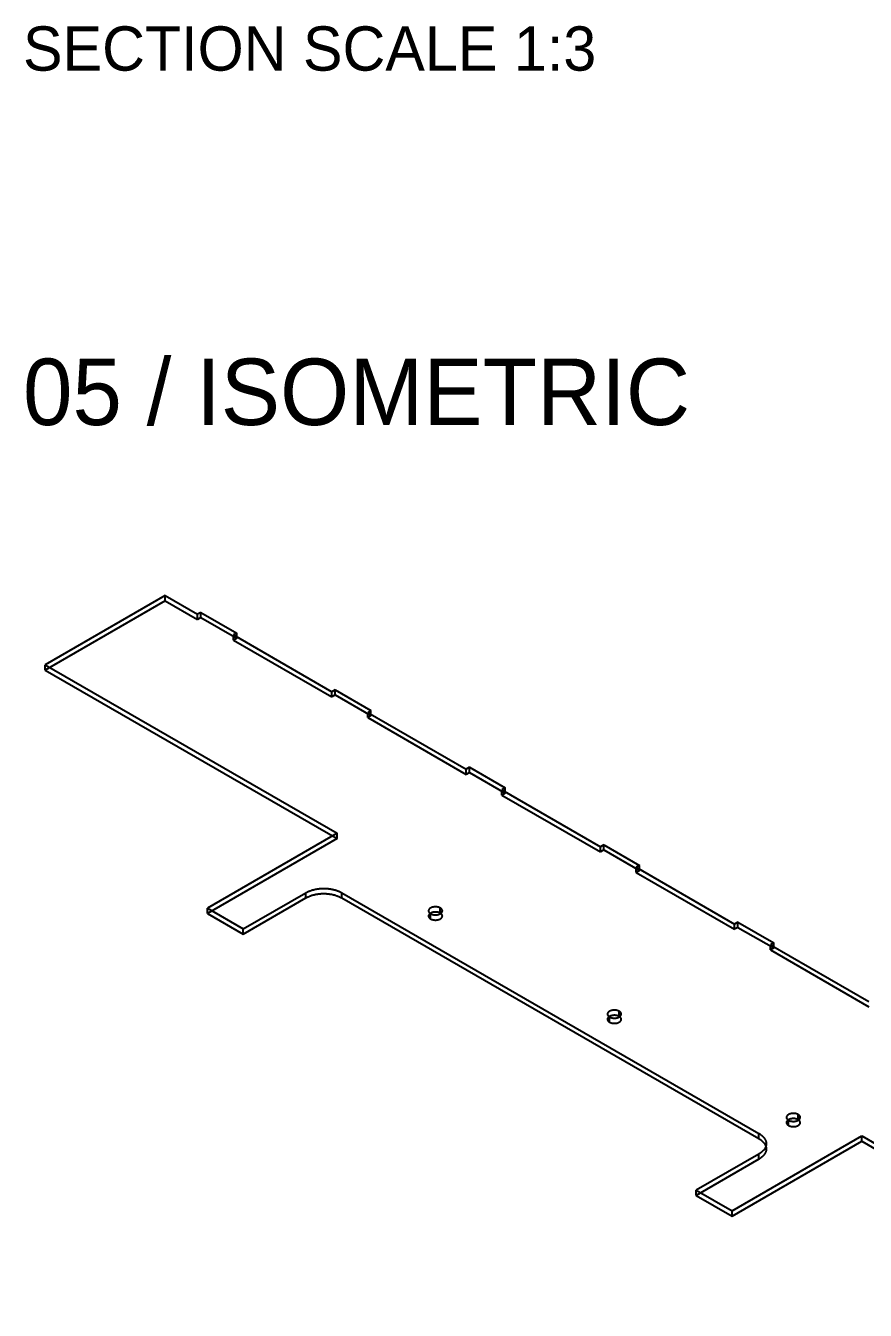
# Model space of a CAD drawing. Header units: inches. Extents: x 2 to 134, y 2 to 86.
# Drawn here: x 109.04 to 121.67, y 44.07 to 63.4 of the extents above; entities that cross this region are included whole.
import ezdxf

# ---------------------------------------------------------------- set-up
doc = ezdxf.new("R2010")
doc.units = ezdxf.units.IN
doc.header["$MEASUREMENT"] = 0

msp = doc.modelspace()

# ---------------------------------------------------------------- linework, layer by layer
at = {"layer": 'OUTLINE'}
for p, q in [((111.138, 54.823), (109.333, 53.781)), ((111.138, 54.745), (109.333, 53.703)), ((111.138, 54.745), (111.138, 54.823)), ((111.138, 54.823), (111.626, 54.541)), ((111.138, 54.745), (111.626, 54.463)), ((111.676, 54.57), (111.626, 54.541)), ((111.626, 54.463), (111.626, 54.541)), ((111.676, 54.57), (112.215, 54.259)), ((111.676, 54.492), (111.676, 54.57)), ((111.676, 54.492), (111.626, 54.463)), ((111.676, 54.492), (112.215, 54.182)), ((112.215, 54.259), (112.164, 54.23)), ((112.164, 54.153), (112.164, 54.23)), ((112.164, 54.23), (113.644, 53.376)), ((112.215, 54.182), (112.164, 54.153)), ((112.164, 54.153), (113.644, 53.298)), ((112.215, 54.182), (112.215, 54.259)), ((109.333, 53.781), (113.724, 51.246)), ((109.333, 53.703), (109.333, 53.781)), ((109.333, 53.703), (113.724, 51.168)), ((113.695, 53.405), (113.644, 53.376)), ((113.644, 53.298), (113.644, 53.376)), ((113.695, 53.327), (113.695, 53.405)), ((113.695, 53.405), (114.233, 53.094)), ((113.695, 53.327), (113.644, 53.298)), ((113.695, 53.327), (114.233, 53.016)), ((114.233, 53.094), (114.183, 53.065)), ((114.183, 53.065), (115.663, 52.21)), ((114.183, 52.987), (114.183, 53.065)), ((114.233, 53.016), (114.183, 52.987)), ((114.183, 52.987), (115.663, 52.132)), ((114.233, 53.016), (114.233, 53.094)), ((115.714, 52.239), (115.663, 52.21)), ((115.663, 52.132), (115.663, 52.21)), ((115.714, 52.239), (116.252, 51.928)), ((115.714, 52.161), (115.714, 52.239)), ((115.714, 52.161), (115.663, 52.132)), ((115.714, 52.161), (116.252, 51.851)), ((116.252, 51.928), (116.201, 51.899)), ((116.201, 51.821), (116.201, 51.899)), ((116.201, 51.899), (117.682, 51.044)), ((116.252, 51.851), (116.201, 51.821)), ((116.201, 51.821), (117.682, 50.967)), ((116.252, 51.851), (116.252, 51.928)), ((113.724, 51.246), (111.773, 50.119)), ((113.724, 51.168), (113.724, 51.246)), ((113.724, 51.168), (111.773, 50.041)), ((117.732, 51.074), (117.682, 51.044)), ((117.682, 50.967), (117.682, 51.044)), ((117.732, 50.996), (117.732, 51.074)), ((117.732, 51.074), (118.271, 50.763)), ((117.732, 50.996), (117.682, 50.967)), ((117.732, 50.996), (118.271, 50.685)), ((118.271, 50.763), (118.22, 50.734)), ((118.22, 50.656), (118.22, 50.734)), ((118.22, 50.734), (119.701, 49.879)), ((118.271, 50.685), (118.22, 50.656)), ((118.22, 50.656), (119.701, 49.801)), ((118.271, 50.685), (118.271, 50.763)), ((112.311, 49.808), (113.253, 50.352)), ((112.311, 49.73), (113.253, 50.274)), ((113.253, 50.352), (113.26, 50.356)), ((113.253, 50.274), (113.253, 50.352)), ((113.253, 50.274), (113.26, 50.278)), ((113.26, 50.356), (113.267, 50.359)), ((113.26, 50.278), (113.267, 50.282)), ((113.267, 50.359), (113.274, 50.363)), ((113.267, 50.282), (113.274, 50.285)), ((113.274, 50.363), (113.281, 50.366)), ((113.274, 50.285), (113.281, 50.289)), ((113.281, 50.366), (113.288, 50.37)), ((113.281, 50.289), (113.288, 50.292)), ((113.288, 50.37), (113.296, 50.373)), ((113.288, 50.292), (113.296, 50.295)), ((113.296, 50.373), (113.303, 50.376)), ((113.296, 50.295), (113.303, 50.299)), ((113.303, 50.376), (113.311, 50.379)), ((113.303, 50.299), (113.311, 50.302)), ((113.311, 50.379), (113.319, 50.382)), ((113.311, 50.302), (113.319, 50.305)), ((113.319, 50.382), (113.327, 50.385)), ((113.319, 50.305), (113.327, 50.307)), ((113.327, 50.385), (113.335, 50.388)), ((113.327, 50.307), (113.335, 50.31)), ((113.335, 50.388), (113.343, 50.39)), ((113.335, 50.31), (113.343, 50.313)), ((113.343, 50.39), (113.351, 50.393)), ((113.343, 50.313), (113.351, 50.315)), ((113.351, 50.393), (113.36, 50.395)), ((113.351, 50.315), (113.36, 50.318)), ((113.36, 50.395), (113.368, 50.397)), ((113.36, 50.318), (113.368, 50.32)), ((113.368, 50.397), (113.377, 50.4)), ((113.368, 50.32), (113.377, 50.322)), ((113.377, 50.4), (113.386, 50.402)), ((113.377, 50.322), (113.386, 50.324)), ((113.386, 50.402), (113.394, 50.403)), ((113.386, 50.324), (113.394, 50.326)), ((113.394, 50.403), (113.403, 50.405)), ((113.394, 50.326), (113.403, 50.328)), ((113.403, 50.405), (113.412, 50.407)), ((113.403, 50.328), (113.412, 50.329)), ((113.412, 50.407), (113.421, 50.408)), ((113.412, 50.329), (113.421, 50.331)), ((113.421, 50.408), (113.43, 50.41)), ((113.421, 50.331), (113.43, 50.332)), ((113.43, 50.41), (113.439, 50.411)), ((113.43, 50.332), (113.439, 50.333)), ((113.439, 50.411), (113.448, 50.412)), ((113.439, 50.333), (113.448, 50.334)), ((113.448, 50.412), (113.457, 50.413)), ((113.448, 50.334), (113.457, 50.335)), ((113.457, 50.413), (113.467, 50.414)), ((113.457, 50.335), (113.467, 50.336)), ((113.467, 50.414), (113.476, 50.415)), ((113.467, 50.336), (113.476, 50.337)), ((113.476, 50.415), (113.485, 50.415)), ((113.476, 50.337), (113.485, 50.338)), ((113.485, 50.415), (113.495, 50.416)), ((113.485, 50.338), (113.495, 50.338)), ((113.495, 50.416), (113.504, 50.416)), ((113.495, 50.338), (113.504, 50.338)), ((113.504, 50.416), (113.513, 50.416)), ((113.504, 50.338), (113.513, 50.339)), ((113.513, 50.416), (113.523, 50.416)), ((113.513, 50.339), (113.523, 50.339)), ((113.523, 50.416), (113.532, 50.416)), ((113.523, 50.339), (113.532, 50.339)), ((113.532, 50.416), (113.541, 50.416)), ((113.532, 50.339), (113.541, 50.338)), ((113.541, 50.416), (113.551, 50.416)), ((113.541, 50.338), (113.551, 50.338)), ((113.551, 50.416), (113.56, 50.415)), ((113.551, 50.338), (113.56, 50.338)), ((113.56, 50.415), (113.569, 50.415)), ((113.56, 50.338), (113.569, 50.337)), ((113.569, 50.415), (113.578, 50.414)), ((113.569, 50.337), (113.578, 50.336)), ((113.578, 50.414), (113.588, 50.413)), ((113.578, 50.336), (113.588, 50.335)), ((113.588, 50.413), (113.597, 50.412)), ((113.588, 50.335), (113.597, 50.334)), ((113.597, 50.412), (113.606, 50.411)), ((113.597, 50.334), (113.606, 50.333)), ((113.606, 50.411), (113.615, 50.41)), ((113.606, 50.333), (113.615, 50.332)), ((113.615, 50.41), (113.624, 50.408)), ((113.615, 50.332), (113.624, 50.331)), ((113.624, 50.408), (113.633, 50.407)), ((113.624, 50.331), (113.633, 50.329)), ((113.633, 50.407), (113.642, 50.405)), ((113.633, 50.329), (113.642, 50.328)), ((113.642, 50.405), (113.651, 50.403)), ((113.642, 50.328), (113.651, 50.326)), ((113.651, 50.403), (113.66, 50.402)), ((113.651, 50.326), (113.66, 50.324)), ((113.66, 50.402), (113.668, 50.4)), ((113.66, 50.324), (113.668, 50.322)), ((113.668, 50.4), (113.677, 50.397)), ((113.668, 50.322), (113.677, 50.32)), ((113.677, 50.397), (113.685, 50.395)), ((113.677, 50.32), (113.685, 50.318)), ((113.685, 50.395), (113.694, 50.393)), ((113.685, 50.318), (113.694, 50.315)), ((113.694, 50.393), (113.702, 50.39)), ((113.694, 50.315), (113.702, 50.313)), ((113.702, 50.39), (113.71, 50.388)), ((113.702, 50.313), (113.71, 50.31)), ((113.71, 50.388), (113.718, 50.385)), ((113.71, 50.31), (113.718, 50.307)), ((113.718, 50.385), (113.726, 50.382)), ((113.718, 50.307), (113.726, 50.305)), ((113.726, 50.382), (113.734, 50.379)), ((113.726, 50.305), (113.734, 50.302)), ((113.734, 50.379), (113.742, 50.376)), ((113.734, 50.302), (113.742, 50.299)), ((113.742, 50.376), (113.749, 50.373)), ((113.742, 50.299), (113.749, 50.295)), ((113.749, 50.373), (113.757, 50.37)), ((113.749, 50.295), (113.757, 50.292)), ((113.757, 50.37), (113.764, 50.366)), ((113.757, 50.292), (113.764, 50.289)), ((113.764, 50.366), (113.771, 50.363)), ((113.764, 50.289), (113.771, 50.285)), ((113.771, 50.363), (113.778, 50.359)), ((113.771, 50.285), (113.778, 50.282)), ((113.778, 50.359), (113.785, 50.356)), ((113.778, 50.282), (113.785, 50.278)), ((113.785, 50.356), (113.792, 50.352)), ((113.785, 50.278), (113.792, 50.274)), ((113.792, 50.352), (120.066, 46.73)), ((113.792, 50.274), (113.792, 50.352)), ((113.792, 50.274), (120.066, 46.652)), ((111.773, 50.119), (112.311, 49.808)), ((111.773, 50.041), (111.773, 50.119)), ((115.099, 50.088), (115.098, 50.085)), ((115.098, 50.085), (115.098, 50.082)), ((115.098, 50.082), (115.098, 50.079)), ((115.098, 50.079), (115.098, 50.076)), ((115.098, 50.076), (115.098, 50.073)), ((115.098, 50.073), (115.099, 50.07)), ((115.1, 50.09), (115.099, 50.088)), ((115.099, 50.07), (115.1, 50.067)), ((115.101, 50.093), (115.1, 50.09)), ((115.102, 50.096), (115.101, 50.093)), ((115.104, 50.099), (115.102, 50.096)), ((115.106, 50.102), (115.104, 50.099)), ((115.108, 50.104), (115.106, 50.102)), ((115.11, 50.107), (115.108, 50.104)), ((115.112, 50.11), (115.11, 50.107)), ((115.115, 50.112), (115.112, 50.11)), ((115.118, 50.114), (115.115, 50.112)), ((115.121, 50.117), (115.118, 50.114)), ((115.125, 50.119), (115.121, 50.117)), ((115.128, 50.121), (115.125, 50.119)), ((115.132, 50.123), (115.128, 50.121)), ((115.136, 50.125), (115.132, 50.123)), ((115.14, 50.127), (115.136, 50.125)), ((115.144, 50.129), (115.14, 50.127)), ((115.148, 50.13), (115.144, 50.129)), ((115.153, 50.132), (115.148, 50.13)), ((115.157, 50.133), (115.153, 50.132)), ((115.162, 50.134), (115.157, 50.133)), ((115.167, 50.135), (115.162, 50.134)), ((115.172, 50.136), (115.167, 50.135)), ((115.176, 50.137), (115.172, 50.136)), ((115.181, 50.138), (115.176, 50.137)), ((115.186, 50.138), (115.181, 50.138)), ((115.192, 50.138), (115.186, 50.138)), ((115.197, 50.139), (115.192, 50.138)), ((115.202, 50.139), (115.197, 50.139)), ((115.207, 50.139), (115.202, 50.139)), ((115.212, 50.138), (115.207, 50.139)), ((115.217, 50.138), (115.212, 50.138)), ((115.222, 50.138), (115.217, 50.138)), ((115.227, 50.137), (115.222, 50.138)), ((115.232, 50.136), (115.227, 50.137)), ((115.237, 50.135), (115.232, 50.136)), ((115.242, 50.134), (115.237, 50.135)), ((115.246, 50.133), (115.242, 50.134)), ((115.251, 50.132), (115.246, 50.133)), ((115.255, 50.13), (115.251, 50.132)), ((115.26, 50.129), (115.255, 50.13)), ((115.264, 50.127), (115.26, 50.129)), ((115.268, 50.125), (115.264, 50.127)), ((115.272, 50.123), (115.268, 50.125)), ((115.275, 50.121), (115.272, 50.123)), ((115.279, 50.119), (115.275, 50.121)), ((115.275, 50.043), (115.275, 50.121)), ((115.282, 50.117), (115.279, 50.119)), ((115.285, 50.114), (115.282, 50.117)), ((115.288, 50.112), (115.285, 50.114)), ((115.291, 50.11), (115.288, 50.112)), ((115.294, 50.107), (115.291, 50.11)), ((115.296, 50.104), (115.294, 50.107)), ((115.298, 50.102), (115.296, 50.104)), ((115.3, 50.099), (115.298, 50.102)), ((115.301, 50.096), (115.3, 50.099)), ((115.303, 50.093), (115.301, 50.096)), ((115.304, 50.09), (115.303, 50.093)), ((115.305, 50.088), (115.304, 50.09)), ((115.304, 50.067), (115.305, 50.07)), ((115.305, 50.085), (115.305, 50.088)), ((115.306, 50.082), (115.305, 50.085)), ((115.305, 50.073), (115.306, 50.076)), ((115.305, 50.07), (115.305, 50.073)), ((115.306, 50.079), (115.306, 50.082)), ((115.306, 50.076), (115.306, 50.079)), ((111.773, 50.041), (112.311, 49.73)), ((115.099, 50.01), (115.098, 50.007)), ((115.098, 50.007), (115.098, 50.004)), ((115.098, 50.004), (115.098, 50.001)), ((115.098, 50.001), (115.098, 49.998)), ((115.098, 49.998), (115.098, 49.995)), ((115.098, 49.995), (115.099, 49.992)), ((115.1, 50.013), (115.099, 50.01)), ((115.099, 49.992), (115.1, 49.989)), ((115.1, 50.067), (115.101, 50.064)), ((115.101, 50.016), (115.1, 50.013)), ((115.1, 49.989), (115.101, 49.986)), ((115.101, 50.064), (115.102, 50.061)), ((115.102, 50.018), (115.101, 50.016)), ((115.101, 49.986), (115.102, 49.984)), ((115.102, 50.061), (115.104, 50.058)), ((115.104, 50.021), (115.102, 50.018)), ((115.102, 49.984), (115.104, 49.981)), ((115.104, 50.058), (115.106, 50.056)), ((115.106, 50.024), (115.104, 50.021)), ((115.104, 49.981), (115.106, 49.978)), ((115.106, 50.056), (115.108, 50.053)), ((115.108, 50.027), (115.106, 50.024)), ((115.106, 49.978), (115.108, 49.975)), ((115.108, 50.053), (115.11, 50.05)), ((115.11, 50.029), (115.108, 50.027)), ((115.108, 49.975), (115.11, 49.973)), ((115.11, 50.05), (115.112, 50.048)), ((115.112, 50.032), (115.11, 50.029)), ((115.11, 49.973), (115.112, 49.97)), ((115.112, 50.048), (115.115, 50.045)), ((115.115, 50.034), (115.112, 50.032)), ((115.112, 49.97), (115.115, 49.968)), ((115.115, 50.045), (115.118, 50.043)), ((115.118, 50.037), (115.115, 50.034)), ((115.115, 49.968), (115.118, 49.965)), ((115.118, 50.043), (115.121, 50.041)), ((115.121, 50.039), (115.118, 50.037)), ((115.118, 49.965), (115.121, 49.963)), ((115.121, 50.041), (115.125, 50.038)), ((115.125, 50.041), (115.121, 50.039)), ((115.121, 49.963), (115.125, 49.961)), ((115.128, 50.043), (115.125, 50.041)), ((115.125, 50.038), (115.128, 50.036)), ((115.125, 49.961), (115.128, 49.958)), ((115.132, 50.046), (115.128, 50.043)), ((115.128, 50.036), (115.132, 50.034)), ((115.128, 49.958), (115.128, 50.036)), ((115.128, 49.958), (115.132, 49.956)), ((115.136, 50.047), (115.132, 50.046)), ((115.132, 50.034), (115.136, 50.032)), ((115.132, 49.956), (115.136, 49.955)), ((115.14, 50.049), (115.136, 50.047)), ((115.136, 50.032), (115.14, 50.03)), ((115.136, 49.955), (115.14, 49.953)), ((115.144, 50.051), (115.14, 50.049)), ((115.14, 50.03), (115.144, 50.029)), ((115.14, 49.953), (115.144, 49.951)), ((115.148, 50.053), (115.144, 50.051)), ((115.144, 50.029), (115.148, 50.027)), ((115.144, 49.951), (115.148, 49.949)), ((115.153, 50.054), (115.148, 50.053)), ((115.148, 50.027), (115.153, 50.026)), ((115.148, 49.949), (115.153, 49.948)), ((115.157, 50.055), (115.153, 50.054)), ((115.153, 50.026), (115.157, 50.024)), ((115.153, 49.948), (115.157, 49.947)), ((115.162, 50.057), (115.157, 50.055)), ((115.157, 50.024), (115.162, 50.023)), ((115.157, 49.947), (115.162, 49.945)), ((115.167, 50.058), (115.162, 50.057)), ((115.162, 50.023), (115.167, 50.022)), ((115.162, 49.945), (115.167, 49.944)), ((115.172, 50.058), (115.167, 50.058)), ((115.167, 50.022), (115.172, 50.021)), ((115.167, 49.944), (115.172, 49.943)), ((115.176, 50.059), (115.172, 50.058)), ((115.172, 50.021), (115.176, 50.02)), ((115.172, 49.943), (115.176, 49.943)), ((115.181, 50.06), (115.176, 50.059)), ((115.176, 50.02), (115.181, 50.02)), ((115.176, 49.943), (115.181, 49.942)), ((115.186, 50.06), (115.181, 50.06)), ((115.181, 50.02), (115.186, 50.019)), ((115.181, 49.942), (115.186, 49.942)), ((115.192, 50.061), (115.186, 50.06)), ((115.186, 50.019), (115.192, 50.019)), ((115.186, 49.942), (115.192, 49.941)), ((115.197, 50.061), (115.192, 50.061)), ((115.192, 50.019), (115.197, 50.019)), ((115.192, 49.941), (115.197, 49.941)), ((115.202, 50.061), (115.197, 50.061)), ((115.197, 50.019), (115.202, 50.019)), ((115.197, 49.941), (115.202, 49.941)), ((115.207, 50.061), (115.202, 50.061)), ((115.202, 50.019), (115.207, 50.019)), ((115.202, 49.941), (115.207, 49.941)), ((115.212, 50.061), (115.207, 50.061)), ((115.207, 50.019), (115.212, 50.019)), ((115.207, 49.941), (115.212, 49.941)), ((115.217, 50.06), (115.212, 50.061)), ((115.212, 50.019), (115.217, 50.019)), ((115.212, 49.941), (115.217, 49.942)), ((115.222, 50.06), (115.217, 50.06)), ((115.217, 50.019), (115.222, 50.02)), ((115.217, 49.942), (115.222, 49.942)), ((115.227, 50.059), (115.222, 50.06)), ((115.222, 50.02), (115.227, 50.02)), ((115.222, 49.942), (115.227, 49.943)), ((115.232, 50.058), (115.227, 50.059)), ((115.227, 50.02), (115.232, 50.021)), ((115.227, 49.943), (115.232, 49.943)), ((115.237, 50.058), (115.232, 50.058)), ((115.232, 50.021), (115.237, 50.022)), ((115.232, 49.943), (115.237, 49.944)), ((115.242, 50.057), (115.237, 50.058)), ((115.237, 50.022), (115.242, 50.023)), ((115.237, 49.944), (115.242, 49.945)), ((115.246, 50.055), (115.242, 50.057)), ((115.242, 50.023), (115.246, 50.024)), ((115.242, 49.945), (115.246, 49.947)), ((115.251, 50.054), (115.246, 50.055)), ((115.246, 50.024), (115.251, 50.026)), ((115.246, 49.947), (115.251, 49.948)), ((115.255, 50.053), (115.251, 50.054)), ((115.251, 50.026), (115.255, 50.027)), ((115.251, 49.948), (115.255, 49.949)), ((115.26, 50.051), (115.255, 50.053)), ((115.255, 50.027), (115.26, 50.029)), ((115.255, 49.949), (115.26, 49.951)), ((115.264, 50.049), (115.26, 50.051)), ((115.26, 50.029), (115.264, 50.03)), ((115.26, 49.951), (115.264, 49.953)), ((115.268, 50.047), (115.264, 50.049)), ((115.264, 50.03), (115.268, 50.032)), ((115.264, 49.953), (115.268, 49.955)), ((115.272, 50.046), (115.268, 50.047)), ((115.268, 50.032), (115.272, 50.034)), ((115.268, 49.955), (115.272, 49.956)), ((115.275, 50.043), (115.272, 50.046)), ((115.272, 50.034), (115.275, 50.036)), ((115.272, 49.956), (115.275, 49.958)), ((115.279, 50.041), (115.275, 50.043)), ((115.275, 50.036), (115.279, 50.038)), ((115.275, 49.958), (115.279, 49.961)), ((115.279, 50.038), (115.282, 50.041)), ((115.282, 50.039), (115.279, 50.041)), ((115.279, 49.961), (115.282, 49.963)), ((115.282, 50.041), (115.285, 50.043)), ((115.285, 50.037), (115.282, 50.039)), ((115.282, 49.963), (115.285, 49.965)), ((115.285, 50.043), (115.288, 50.045)), ((115.288, 50.034), (115.285, 50.037)), ((115.285, 49.965), (115.288, 49.968)), ((115.288, 50.045), (115.291, 50.048)), ((115.291, 50.032), (115.288, 50.034)), ((115.288, 49.968), (115.291, 49.97)), ((115.291, 50.048), (115.294, 50.05)), ((115.294, 50.029), (115.291, 50.032)), ((115.291, 49.97), (115.294, 49.973)), ((115.294, 50.05), (115.296, 50.053)), ((115.296, 50.027), (115.294, 50.029)), ((115.294, 49.973), (115.296, 49.975)), ((115.296, 50.053), (115.298, 50.056)), ((115.298, 50.024), (115.296, 50.027)), ((115.296, 49.975), (115.298, 49.978)), ((115.298, 50.056), (115.3, 50.058)), ((115.3, 50.021), (115.298, 50.024)), ((115.298, 49.978), (115.3, 49.981)), ((115.3, 50.058), (115.301, 50.061)), ((115.301, 50.018), (115.3, 50.021)), ((115.3, 49.981), (115.301, 49.984)), ((115.301, 50.061), (115.303, 50.064)), ((115.303, 50.016), (115.301, 50.018)), ((115.301, 49.984), (115.303, 49.986)), ((115.303, 50.064), (115.304, 50.067)), ((115.304, 50.013), (115.303, 50.016)), ((115.303, 49.986), (115.304, 49.989)), ((115.305, 50.01), (115.304, 50.013)), ((115.304, 49.989), (115.305, 49.992)), ((115.305, 50.007), (115.305, 50.01)), ((115.306, 50.004), (115.305, 50.007)), ((115.305, 49.995), (115.306, 49.998)), ((115.305, 49.992), (115.305, 49.995)), ((115.306, 50.001), (115.306, 50.004)), ((115.306, 49.998), (115.306, 50.001)), ((119.751, 49.908), (119.701, 49.879)), ((119.701, 49.801), (119.701, 49.879)), ((119.751, 49.83), (119.751, 49.908)), ((119.751, 49.908), (120.289, 49.597)), ((112.311, 49.73), (112.311, 49.808)), ((119.751, 49.83), (119.701, 49.801)), ((119.751, 49.83), (120.289, 49.52)), ((120.289, 49.597), (120.239, 49.568)), ((120.239, 49.568), (121.719, 48.713)), ((120.239, 49.49), (120.239, 49.568)), ((120.289, 49.52), (120.239, 49.49)), ((120.239, 49.49), (121.719, 48.636)), ((120.289, 49.52), (120.289, 49.597)), ((117.79, 48.531), (117.789, 48.528)), ((117.789, 48.528), (117.789, 48.525)), ((117.789, 48.525), (117.789, 48.522)), ((117.789, 48.522), (117.79, 48.519)), ((117.791, 48.536), (117.79, 48.533)), ((117.79, 48.533), (117.79, 48.531)), ((117.792, 48.539), (117.791, 48.536)), ((117.794, 48.542), (117.792, 48.539)), ((117.795, 48.545), (117.794, 48.542)), ((117.797, 48.548), (117.795, 48.545)), ((117.799, 48.55), (117.797, 48.548)), ((117.802, 48.553), (117.799, 48.55)), ((117.804, 48.556), (117.802, 48.553)), ((117.807, 48.558), (117.804, 48.556)), ((117.81, 48.56), (117.807, 48.558)), ((117.813, 48.563), (117.81, 48.56)), ((117.816, 48.565), (117.813, 48.563)), ((117.82, 48.567), (117.816, 48.565)), ((117.823, 48.569), (117.82, 48.567)), ((117.827, 48.571), (117.823, 48.569)), ((117.831, 48.573), (117.827, 48.571)), ((117.836, 48.575), (117.831, 48.573)), ((117.84, 48.576), (117.836, 48.575)), ((117.844, 48.578), (117.84, 48.576)), ((117.849, 48.579), (117.844, 48.578)), ((117.854, 48.58), (117.849, 48.579)), ((117.858, 48.581), (117.854, 48.58)), ((117.863, 48.582), (117.858, 48.581)), ((117.868, 48.583), (117.863, 48.582)), ((117.873, 48.584), (117.868, 48.583)), ((117.878, 48.584), (117.873, 48.584)), ((117.883, 48.584), (117.878, 48.584)), ((117.888, 48.585), (117.883, 48.584)), ((117.893, 48.585), (117.888, 48.585)), ((117.898, 48.585), (117.893, 48.585)), ((117.904, 48.584), (117.898, 48.585)), ((117.909, 48.584), (117.904, 48.584)), ((117.914, 48.584), (117.909, 48.584)), ((117.919, 48.583), (117.914, 48.584)), ((117.924, 48.582), (117.919, 48.583)), ((117.928, 48.581), (117.924, 48.582)), ((117.933, 48.58), (117.928, 48.581)), ((117.938, 48.579), (117.933, 48.58)), ((117.942, 48.578), (117.938, 48.579)), ((117.947, 48.576), (117.942, 48.578)), ((117.951, 48.575), (117.947, 48.576)), ((117.955, 48.573), (117.951, 48.575)), ((117.959, 48.571), (117.955, 48.573)), ((117.963, 48.569), (117.959, 48.571)), ((117.967, 48.567), (117.963, 48.569)), ((117.97, 48.565), (117.967, 48.567)), ((117.967, 48.489), (117.967, 48.567)), ((117.974, 48.563), (117.97, 48.565)), ((117.977, 48.56), (117.974, 48.563)), ((117.98, 48.558), (117.977, 48.56)), ((117.983, 48.556), (117.98, 48.558)), ((117.985, 48.553), (117.983, 48.556)), ((117.987, 48.55), (117.985, 48.553)), ((117.99, 48.548), (117.987, 48.55)), ((117.991, 48.545), (117.99, 48.548)), ((117.993, 48.542), (117.991, 48.545)), ((117.994, 48.539), (117.993, 48.542)), ((117.995, 48.536), (117.994, 48.539)), ((117.996, 48.533), (117.995, 48.536)), ((117.997, 48.531), (117.996, 48.533)), ((117.997, 48.528), (117.997, 48.531)), ((117.997, 48.525), (117.997, 48.528)), ((117.997, 48.522), (117.997, 48.525)), ((117.997, 48.519), (117.997, 48.522)), ((117.79, 48.453), (117.789, 48.45)), ((117.789, 48.45), (117.789, 48.447)), ((117.789, 48.447), (117.789, 48.444)), ((117.789, 48.444), (117.79, 48.441)), ((117.79, 48.519), (117.79, 48.516)), ((117.79, 48.516), (117.791, 48.513)), ((117.791, 48.459), (117.79, 48.456)), ((117.79, 48.456), (117.79, 48.453)), ((117.79, 48.441), (117.79, 48.438)), ((117.79, 48.438), (117.791, 48.435)), ((117.791, 48.513), (117.792, 48.51)), ((117.792, 48.462), (117.791, 48.459)), ((117.791, 48.435), (117.792, 48.432)), ((117.792, 48.51), (117.794, 48.507)), ((117.794, 48.464), (117.792, 48.462)), ((117.792, 48.432), (117.794, 48.429)), ((117.794, 48.507), (117.795, 48.504)), ((117.795, 48.467), (117.794, 48.464)), ((117.794, 48.429), (117.795, 48.427)), ((117.795, 48.504), (117.797, 48.502)), ((117.797, 48.47), (117.795, 48.467)), ((117.795, 48.427), (117.797, 48.424)), ((117.797, 48.502), (117.799, 48.499)), ((117.799, 48.473), (117.797, 48.47)), ((117.797, 48.424), (117.799, 48.421)), ((117.799, 48.499), (117.802, 48.496)), ((117.802, 48.475), (117.799, 48.473)), ((117.799, 48.421), (117.802, 48.419)), ((117.802, 48.496), (117.804, 48.494)), ((117.804, 48.478), (117.802, 48.475)), ((117.802, 48.419), (117.804, 48.416)), ((117.804, 48.494), (117.807, 48.491)), ((117.807, 48.48), (117.804, 48.478)), ((117.804, 48.416), (117.807, 48.414)), ((117.807, 48.491), (117.81, 48.489)), ((117.81, 48.483), (117.807, 48.48)), ((117.807, 48.414), (117.81, 48.411)), ((117.81, 48.489), (117.813, 48.487)), ((117.813, 48.485), (117.81, 48.483)), ((117.81, 48.411), (117.813, 48.409)), ((117.813, 48.487), (117.816, 48.484)), ((117.816, 48.487), (117.813, 48.485)), ((117.813, 48.409), (117.816, 48.407)), ((117.82, 48.489), (117.816, 48.487)), ((117.816, 48.484), (117.82, 48.482)), ((117.816, 48.407), (117.82, 48.404)), ((117.823, 48.491), (117.82, 48.489)), ((117.82, 48.404), (117.82, 48.482)), ((117.82, 48.482), (117.823, 48.48)), ((117.82, 48.404), (117.823, 48.402)), ((117.827, 48.493), (117.823, 48.491)), ((117.823, 48.48), (117.827, 48.478)), ((117.823, 48.402), (117.827, 48.4)), ((117.831, 48.495), (117.827, 48.493)), ((117.827, 48.478), (117.831, 48.476)), ((117.827, 48.4), (117.831, 48.399)), ((117.836, 48.497), (117.831, 48.495)), ((117.831, 48.476), (117.836, 48.475)), ((117.831, 48.399), (117.836, 48.397)), ((117.84, 48.498), (117.836, 48.497)), ((117.836, 48.475), (117.84, 48.473)), ((117.836, 48.397), (117.84, 48.395)), ((117.844, 48.5), (117.84, 48.498)), ((117.84, 48.473), (117.844, 48.472)), ((117.84, 48.395), (117.844, 48.394)), ((117.849, 48.501), (117.844, 48.5)), ((117.844, 48.472), (117.849, 48.47)), ((117.844, 48.394), (117.849, 48.393)), ((117.854, 48.502), (117.849, 48.501)), ((117.849, 48.47), (117.854, 48.469)), ((117.849, 48.393), (117.854, 48.391)), ((117.858, 48.504), (117.854, 48.502)), ((117.854, 48.469), (117.858, 48.468)), ((117.854, 48.391), (117.858, 48.39)), ((117.863, 48.504), (117.858, 48.504)), ((117.858, 48.468), (117.863, 48.467)), ((117.858, 48.39), (117.863, 48.389)), ((117.868, 48.505), (117.863, 48.504)), ((117.863, 48.467), (117.868, 48.466)), ((117.863, 48.389), (117.868, 48.389)), ((117.873, 48.506), (117.868, 48.505)), ((117.868, 48.466), (117.873, 48.466)), ((117.868, 48.389), (117.873, 48.388)), ((117.878, 48.506), (117.873, 48.506)), ((117.873, 48.466), (117.878, 48.465)), ((117.873, 48.388), (117.878, 48.387)), ((117.883, 48.507), (117.878, 48.506)), ((117.878, 48.465), (117.883, 48.465)), ((117.878, 48.387), (117.883, 48.387)), ((117.888, 48.507), (117.883, 48.507)), ((117.883, 48.465), (117.888, 48.465)), ((117.883, 48.387), (117.888, 48.387)), ((117.893, 48.507), (117.888, 48.507)), ((117.888, 48.465), (117.893, 48.465)), ((117.888, 48.387), (117.893, 48.387)), ((117.898, 48.507), (117.893, 48.507)), ((117.893, 48.465), (117.898, 48.465)), ((117.893, 48.387), (117.898, 48.387)), ((117.904, 48.507), (117.898, 48.507)), ((117.898, 48.465), (117.904, 48.465)), ((117.898, 48.387), (117.904, 48.387)), ((117.909, 48.506), (117.904, 48.507)), ((117.904, 48.465), (117.909, 48.465)), ((117.904, 48.387), (117.909, 48.387)), ((117.914, 48.506), (117.909, 48.506)), ((117.909, 48.465), (117.914, 48.466)), ((117.909, 48.387), (117.914, 48.388)), ((117.919, 48.505), (117.914, 48.506)), ((117.914, 48.466), (117.919, 48.466)), ((117.914, 48.388), (117.919, 48.389)), ((117.924, 48.504), (117.919, 48.505)), ((117.919, 48.466), (117.924, 48.467)), ((117.919, 48.389), (117.924, 48.389)), ((117.928, 48.504), (117.924, 48.504)), ((117.924, 48.467), (117.928, 48.468)), ((117.924, 48.389), (117.928, 48.39)), ((117.933, 48.502), (117.928, 48.504)), ((117.928, 48.468), (117.933, 48.469)), ((117.928, 48.39), (117.933, 48.391)), ((117.938, 48.501), (117.933, 48.502)), ((117.933, 48.469), (117.938, 48.47)), ((117.933, 48.391), (117.938, 48.393)), ((117.942, 48.5), (117.938, 48.501)), ((117.938, 48.47), (117.942, 48.472)), ((117.938, 48.393), (117.942, 48.394)), ((117.947, 48.498), (117.942, 48.5)), ((117.942, 48.472), (117.947, 48.473)), ((117.942, 48.394), (117.947, 48.395)), ((117.951, 48.497), (117.947, 48.498)), ((117.947, 48.473), (117.951, 48.475)), ((117.947, 48.395), (117.951, 48.397)), ((117.955, 48.495), (117.951, 48.497)), ((117.951, 48.475), (117.955, 48.476)), ((117.951, 48.397), (117.955, 48.399)), ((117.959, 48.493), (117.955, 48.495)), ((117.955, 48.476), (117.959, 48.478)), ((117.955, 48.399), (117.959, 48.4)), ((117.963, 48.491), (117.959, 48.493)), ((117.959, 48.478), (117.963, 48.48)), ((117.959, 48.4), (117.963, 48.402)), ((117.967, 48.489), (117.963, 48.491)), ((117.963, 48.48), (117.967, 48.482)), ((117.963, 48.402), (117.967, 48.404)), ((117.97, 48.487), (117.967, 48.489)), ((117.967, 48.482), (117.97, 48.484)), ((117.967, 48.404), (117.97, 48.407)), ((117.97, 48.484), (117.974, 48.487)), ((117.974, 48.485), (117.97, 48.487)), ((117.97, 48.407), (117.974, 48.409)), ((117.974, 48.487), (117.977, 48.489)), ((117.977, 48.483), (117.974, 48.485)), ((117.974, 48.409), (117.977, 48.411)), ((117.977, 48.489), (117.98, 48.491)), ((117.98, 48.48), (117.977, 48.483)), ((117.977, 48.411), (117.98, 48.414)), ((117.98, 48.491), (117.983, 48.494)), ((117.983, 48.478), (117.98, 48.48)), ((117.98, 48.414), (117.983, 48.416)), ((117.983, 48.494), (117.985, 48.496)), ((117.985, 48.475), (117.983, 48.478)), ((117.983, 48.416), (117.985, 48.419)), ((117.985, 48.496), (117.987, 48.499)), ((117.987, 48.473), (117.985, 48.475)), ((117.985, 48.419), (117.987, 48.421)), ((117.987, 48.499), (117.99, 48.502)), ((117.99, 48.47), (117.987, 48.473)), ((117.987, 48.421), (117.99, 48.424)), ((117.99, 48.502), (117.991, 48.504)), ((117.991, 48.467), (117.99, 48.47)), ((117.99, 48.424), (117.991, 48.427)), ((117.991, 48.504), (117.993, 48.507)), ((117.993, 48.464), (117.991, 48.467)), ((117.991, 48.427), (117.993, 48.429)), ((117.993, 48.507), (117.994, 48.51)), ((117.994, 48.462), (117.993, 48.464)), ((117.993, 48.429), (117.994, 48.432)), ((117.994, 48.51), (117.995, 48.513)), ((117.995, 48.459), (117.994, 48.462)), ((117.994, 48.432), (117.995, 48.435)), ((117.995, 48.513), (117.996, 48.516)), ((117.996, 48.456), (117.995, 48.459)), ((117.995, 48.435), (117.996, 48.438)), ((117.996, 48.516), (117.997, 48.519)), ((117.997, 48.453), (117.996, 48.456)), ((117.996, 48.438), (117.997, 48.441)), ((117.997, 48.45), (117.997, 48.453)), ((117.997, 48.447), (117.997, 48.45)), ((117.997, 48.444), (117.997, 48.447)), ((117.997, 48.441), (117.997, 48.444)), ((120.482, 46.979), (120.481, 46.976)), ((120.481, 46.976), (120.481, 46.974)), ((120.483, 46.982), (120.482, 46.979)), ((120.484, 46.985), (120.483, 46.982)), ((120.485, 46.988), (120.484, 46.985)), ((120.487, 46.991), (120.485, 46.988)), ((120.489, 46.994), (120.487, 46.991)), ((120.491, 46.996), (120.489, 46.994)), ((120.493, 46.999), (120.491, 46.996)), ((120.496, 47.001), (120.493, 46.999)), ((120.498, 47.004), (120.496, 47.001)), ((120.501, 47.006), (120.498, 47.004)), ((120.505, 47.009), (120.501, 47.006)), ((120.508, 47.011), (120.505, 47.009)), ((120.511, 47.013), (120.508, 47.011)), ((120.515, 47.015), (120.511, 47.013)), ((120.519, 47.017), (120.515, 47.015)), ((120.523, 47.019), (120.519, 47.017)), ((120.527, 47.021), (120.523, 47.019)), ((120.531, 47.022), (120.527, 47.021)), ((120.536, 47.024), (120.531, 47.022)), ((120.54, 47.025), (120.536, 47.024)), ((120.545, 47.026), (120.54, 47.025)), ((120.55, 47.027), (120.545, 47.026)), ((120.555, 47.028), (120.55, 47.027)), ((120.56, 47.029), (120.555, 47.028)), ((120.565, 47.03), (120.56, 47.029)), ((120.57, 47.03), (120.565, 47.03)), ((120.575, 47.03), (120.57, 47.03)), ((120.58, 47.031), (120.575, 47.03)), ((120.585, 47.031), (120.58, 47.031)), ((120.59, 47.031), (120.585, 47.031)), ((120.595, 47.03), (120.59, 47.031)), ((120.6, 47.03), (120.595, 47.03)), ((120.605, 47.03), (120.6, 47.03)), ((120.61, 47.029), (120.605, 47.03)), ((120.615, 47.028), (120.61, 47.029)), ((120.62, 47.027), (120.615, 47.028)), ((120.625, 47.026), (120.62, 47.027)), ((120.629, 47.025), (120.625, 47.026)), ((120.634, 47.024), (120.629, 47.025)), ((120.639, 47.022), (120.634, 47.024)), ((120.643, 47.021), (120.639, 47.022)), ((120.647, 47.019), (120.643, 47.021)), ((120.651, 47.017), (120.647, 47.019)), ((120.655, 47.015), (120.651, 47.017)), ((120.659, 47.013), (120.655, 47.015)), ((120.662, 47.011), (120.659, 47.013)), ((120.659, 46.935), (120.659, 47.013)), ((120.665, 47.009), (120.662, 47.011)), ((120.669, 47.006), (120.665, 47.009)), ((120.672, 47.004), (120.669, 47.006)), ((120.674, 47.001), (120.672, 47.004)), ((120.677, 46.999), (120.674, 47.001)), ((120.679, 46.996), (120.677, 46.999)), ((120.681, 46.994), (120.679, 46.996)), ((120.683, 46.991), (120.681, 46.994)), ((120.685, 46.988), (120.683, 46.991)), ((120.686, 46.985), (120.685, 46.988)), ((120.687, 46.982), (120.686, 46.985)), ((120.688, 46.979), (120.687, 46.982)), ((120.689, 46.976), (120.688, 46.979)), ((120.689, 46.974), (120.689, 46.976)), ((120.481, 46.974), (120.481, 46.971)), ((120.481, 46.971), (120.481, 46.968)), ((120.481, 46.968), (120.481, 46.965)), ((120.481, 46.965), (120.482, 46.962)), ((120.482, 46.902), (120.481, 46.899)), ((120.481, 46.899), (120.481, 46.896)), ((120.481, 46.896), (120.481, 46.893)), ((120.481, 46.893), (120.481, 46.89)), ((120.481, 46.89), (120.481, 46.887)), ((120.481, 46.887), (120.482, 46.884)), ((120.482, 46.962), (120.483, 46.959)), ((120.483, 46.905), (120.482, 46.902)), ((120.482, 46.884), (120.483, 46.881)), ((120.483, 46.959), (120.484, 46.956)), ((120.484, 46.907), (120.483, 46.905)), ((120.483, 46.881), (120.484, 46.878)), ((120.484, 46.956), (120.485, 46.953)), ((120.485, 46.91), (120.484, 46.907)), ((120.484, 46.878), (120.485, 46.875)), ((120.485, 46.953), (120.487, 46.95)), ((120.487, 46.913), (120.485, 46.91)), ((120.485, 46.875), (120.487, 46.873)), ((120.487, 46.95), (120.489, 46.948)), ((120.489, 46.916), (120.487, 46.913)), ((120.487, 46.873), (120.489, 46.87)), ((120.489, 46.948), (120.491, 46.945)), ((120.491, 46.919), (120.489, 46.916)), ((120.489, 46.87), (120.491, 46.867)), ((120.491, 46.945), (120.493, 46.942)), ((120.493, 46.921), (120.491, 46.919)), ((120.491, 46.867), (120.493, 46.865)), ((120.493, 46.942), (120.496, 46.94)), ((120.496, 46.924), (120.493, 46.921)), ((120.493, 46.865), (120.496, 46.862)), ((120.496, 46.94), (120.498, 46.937)), ((120.498, 46.926), (120.496, 46.924)), ((120.496, 46.862), (120.498, 46.859)), ((120.498, 46.937), (120.501, 46.935)), ((120.501, 46.929), (120.498, 46.926)), ((120.498, 46.859), (120.501, 46.857)), ((120.501, 46.935), (120.505, 46.932)), ((120.505, 46.931), (120.501, 46.929)), ((120.501, 46.857), (120.505, 46.855)), ((120.508, 46.933), (120.505, 46.931)), ((120.505, 46.932), (120.508, 46.93)), ((120.505, 46.855), (120.508, 46.853)), ((120.511, 46.935), (120.508, 46.933)), ((120.508, 46.93), (120.511, 46.928)), ((120.508, 46.853), (120.511, 46.85)), ((120.515, 46.937), (120.511, 46.935)), ((120.511, 46.928), (120.515, 46.926)), ((120.511, 46.85), (120.511, 46.928)), ((120.511, 46.85), (120.515, 46.848)), ((120.519, 46.939), (120.515, 46.937)), ((120.515, 46.926), (120.519, 46.924)), ((120.515, 46.848), (120.519, 46.846)), ((120.523, 46.941), (120.519, 46.939)), ((120.519, 46.924), (120.523, 46.922)), ((120.519, 46.846), (120.523, 46.845)), ((120.527, 46.943), (120.523, 46.941)), ((120.523, 46.922), (120.527, 46.921)), ((120.523, 46.845), (120.527, 46.843)), ((120.531, 46.944), (120.527, 46.943)), ((120.527, 46.921), (120.531, 46.919)), ((120.527, 46.843), (120.531, 46.841)), ((120.536, 46.946), (120.531, 46.944)), ((120.531, 46.919), (120.536, 46.918)), ((120.531, 46.841), (120.536, 46.84)), ((120.54, 46.947), (120.536, 46.946)), ((120.536, 46.918), (120.54, 46.916)), ((120.536, 46.84), (120.54, 46.839)), ((120.545, 46.948), (120.54, 46.947)), ((120.54, 46.916), (120.545, 46.915)), ((120.54, 46.839), (120.545, 46.837)), ((120.55, 46.949), (120.545, 46.948)), ((120.545, 46.915), (120.55, 46.914)), ((120.545, 46.837), (120.55, 46.836)), ((120.555, 46.95), (120.55, 46.949)), ((120.55, 46.914), (120.555, 46.913)), ((120.55, 46.836), (120.555, 46.835)), ((120.56, 46.951), (120.555, 46.95)), ((120.555, 46.913), (120.56, 46.912)), ((120.555, 46.835), (120.56, 46.835)), ((120.565, 46.952), (120.56, 46.951)), ((120.56, 46.912), (120.565, 46.912)), ((120.56, 46.835), (120.565, 46.834)), ((120.57, 46.952), (120.565, 46.952)), ((120.565, 46.912), (120.57, 46.911)), ((120.565, 46.834), (120.57, 46.833)), ((120.575, 46.953), (120.57, 46.952)), ((120.57, 46.911), (120.575, 46.911)), ((120.57, 46.833), (120.575, 46.833)), ((120.58, 46.953), (120.575, 46.953)), ((120.575, 46.911), (120.58, 46.911)), ((120.575, 46.833), (120.58, 46.833)), ((120.585, 46.953), (120.58, 46.953)), ((120.58, 46.911), (120.585, 46.91)), ((120.58, 46.833), (120.585, 46.833)), ((120.59, 46.953), (120.585, 46.953)), ((120.585, 46.91), (120.59, 46.911)), ((120.585, 46.833), (120.59, 46.833)), ((120.595, 46.953), (120.59, 46.953)), ((120.59, 46.911), (120.595, 46.911)), ((120.59, 46.833), (120.595, 46.833)), ((120.6, 46.952), (120.595, 46.953)), ((120.595, 46.911), (120.6, 46.911)), ((120.595, 46.833), (120.6, 46.833)), ((120.605, 46.952), (120.6, 46.952)), ((120.6, 46.911), (120.605, 46.912)), ((120.6, 46.833), (120.605, 46.834)), ((120.61, 46.951), (120.605, 46.952)), ((120.605, 46.912), (120.61, 46.912)), ((120.605, 46.834), (120.61, 46.835)), ((120.615, 46.95), (120.61, 46.951)), ((120.61, 46.912), (120.615, 46.913)), ((120.61, 46.835), (120.615, 46.835)), ((120.62, 46.949), (120.615, 46.95)), ((120.615, 46.913), (120.62, 46.914)), ((120.615, 46.835), (120.62, 46.836)), ((120.625, 46.948), (120.62, 46.949)), ((120.62, 46.914), (120.625, 46.915)), ((120.62, 46.836), (120.625, 46.837)), ((120.629, 46.947), (120.625, 46.948)), ((120.625, 46.915), (120.629, 46.916)), ((120.625, 46.837), (120.629, 46.839)), ((120.634, 46.946), (120.629, 46.947)), ((120.629, 46.916), (120.634, 46.918)), ((120.629, 46.839), (120.634, 46.84)), ((120.639, 46.944), (120.634, 46.946)), ((120.634, 46.918), (120.639, 46.919)), ((120.634, 46.84), (120.639, 46.841)), ((120.643, 46.943), (120.639, 46.944)), ((120.639, 46.919), (120.643, 46.921)), ((120.639, 46.841), (120.643, 46.843)), ((120.647, 46.941), (120.643, 46.943)), ((120.643, 46.921), (120.647, 46.922)), ((120.643, 46.843), (120.647, 46.845)), ((120.651, 46.939), (120.647, 46.941)), ((120.647, 46.922), (120.651, 46.924)), ((120.647, 46.845), (120.651, 46.846)), ((120.655, 46.937), (120.651, 46.939)), ((120.651, 46.924), (120.655, 46.926)), ((120.651, 46.846), (120.655, 46.848)), ((120.659, 46.935), (120.655, 46.937)), ((120.655, 46.926), (120.659, 46.928)), ((120.655, 46.848), (120.659, 46.85)), ((120.662, 46.933), (120.659, 46.935)), ((120.659, 46.928), (120.662, 46.93)), ((120.659, 46.85), (120.662, 46.853)), ((120.665, 46.931), (120.662, 46.933)), ((120.662, 46.93), (120.665, 46.932)), ((120.662, 46.853), (120.665, 46.855)), ((120.665, 46.932), (120.669, 46.935)), ((120.669, 46.929), (120.665, 46.931)), ((120.665, 46.855), (120.669, 46.857)), ((120.669, 46.935), (120.672, 46.937)), ((120.672, 46.926), (120.669, 46.929)), ((120.669, 46.857), (120.672, 46.859)), ((120.672, 46.937), (120.674, 46.94)), ((120.674, 46.924), (120.672, 46.926)), ((120.672, 46.859), (120.674, 46.862)), ((120.674, 46.94), (120.677, 46.942)), ((120.677, 46.921), (120.674, 46.924)), ((120.674, 46.862), (120.677, 46.865)), ((120.677, 46.942), (120.679, 46.945)), ((120.679, 46.919), (120.677, 46.921)), ((120.677, 46.865), (120.679, 46.867)), ((120.679, 46.945), (120.681, 46.948)), ((120.681, 46.916), (120.679, 46.919)), ((120.679, 46.867), (120.681, 46.87)), ((120.681, 46.948), (120.683, 46.95)), ((120.683, 46.913), (120.681, 46.916)), ((120.681, 46.87), (120.683, 46.873)), ((120.683, 46.95), (120.685, 46.953)), ((120.685, 46.91), (120.683, 46.913)), ((120.683, 46.873), (120.685, 46.875)), ((120.685, 46.953), (120.686, 46.956)), ((120.686, 46.907), (120.685, 46.91)), ((120.685, 46.875), (120.686, 46.878)), ((120.686, 46.956), (120.687, 46.959)), ((120.687, 46.905), (120.686, 46.907)), ((120.686, 46.878), (120.687, 46.881)), ((120.687, 46.959), (120.688, 46.962)), ((120.688, 46.902), (120.687, 46.905)), ((120.687, 46.881), (120.688, 46.884)), ((120.688, 46.962), (120.689, 46.965)), ((120.689, 46.899), (120.688, 46.902)), ((120.688, 46.884), (120.689, 46.887)), ((120.689, 46.971), (120.689, 46.974)), ((120.689, 46.968), (120.689, 46.971)), ((120.689, 46.965), (120.689, 46.968)), ((120.689, 46.896), (120.689, 46.899)), ((120.689, 46.893), (120.689, 46.896)), ((120.689, 46.89), (120.689, 46.893)), ((120.689, 46.887), (120.689, 46.89)), ((119.662, 45.564), (121.613, 46.691)), ((119.662, 45.486), (121.613, 46.613)), ((120.066, 46.652), (120.066, 46.73)), ((120.066, 46.73), (120.072, 46.726)), ((120.066, 46.652), (120.072, 46.648)), ((120.072, 46.726), (120.079, 46.722)), ((120.072, 46.648), (120.079, 46.644)), ((120.079, 46.722), (120.085, 46.718)), ((120.079, 46.644), (120.085, 46.64)), ((120.085, 46.718), (120.091, 46.714)), ((120.085, 46.64), (120.091, 46.636)), ((120.091, 46.714), (120.097, 46.709)), ((120.091, 46.636), (120.097, 46.632)), ((120.097, 46.709), (120.102, 46.705)), ((120.097, 46.632), (120.102, 46.627)), ((120.102, 46.705), (120.108, 46.701)), ((120.102, 46.627), (120.108, 46.623)), ((120.108, 46.701), (120.113, 46.696)), ((120.108, 46.623), (120.113, 46.619)), ((120.113, 46.696), (120.118, 46.692)), ((120.113, 46.619), (120.118, 46.614)), ((120.118, 46.692), (120.123, 46.687)), ((120.118, 46.614), (120.123, 46.609)), ((120.123, 46.687), (120.128, 46.682)), ((120.123, 46.609), (120.128, 46.605)), ((120.128, 46.682), (120.132, 46.678)), ((120.128, 46.605), (120.132, 46.6)), ((120.132, 46.678), (120.137, 46.673)), ((120.132, 46.6), (120.137, 46.595)), ((120.137, 46.673), (120.141, 46.668)), ((120.137, 46.595), (120.141, 46.59)), ((120.141, 46.668), (120.145, 46.663)), ((120.141, 46.59), (120.145, 46.586)), ((120.145, 46.663), (120.148, 46.658)), ((120.148, 46.658), (120.152, 46.653)), ((120.152, 46.653), (120.155, 46.648)), ((120.155, 46.648), (120.158, 46.643)), ((120.158, 46.643), (120.161, 46.638)), ((120.161, 46.638), (120.163, 46.633)), ((120.163, 46.633), (120.166, 46.628)), ((120.166, 46.628), (120.168, 46.622)), ((120.168, 46.622), (120.17, 46.617)), ((120.17, 46.617), (120.172, 46.612)), ((120.172, 46.612), (120.173, 46.606)), ((120.173, 46.606), (120.174, 46.601)), ((120.174, 46.601), (120.175, 46.596)), ((120.175, 46.596), (120.176, 46.59)), ((120.176, 46.59), (120.177, 46.585)), ((121.613, 46.691), (126.022, 44.145)), ((121.613, 46.613), (121.613, 46.691)), ((121.613, 46.613), (126.022, 44.068)), ((120.066, 46.419), (119.124, 45.875)), ((120.072, 46.423), (120.066, 46.419)), ((120.066, 46.341), (120.066, 46.419)), ((120.079, 46.427), (120.072, 46.423)), ((120.085, 46.431), (120.079, 46.427)), ((120.091, 46.435), (120.085, 46.431)), ((120.097, 46.439), (120.091, 46.435)), ((120.102, 46.443), (120.097, 46.439)), ((120.108, 46.448), (120.102, 46.443)), ((120.113, 46.452), (120.108, 46.448)), ((120.118, 46.457), (120.113, 46.452)), ((120.123, 46.461), (120.118, 46.457)), ((120.128, 46.466), (120.123, 46.461)), ((120.132, 46.471), (120.128, 46.466)), ((120.137, 46.475), (120.132, 46.471)), ((120.137, 46.398), (120.132, 46.393)), ((120.141, 46.48), (120.137, 46.475)), ((120.141, 46.402), (120.137, 46.398)), ((120.145, 46.485), (120.141, 46.48)), ((120.145, 46.407), (120.141, 46.402)), ((120.145, 46.586), (120.148, 46.581)), ((120.148, 46.49), (120.145, 46.485)), ((120.148, 46.412), (120.145, 46.407)), ((120.148, 46.581), (120.152, 46.576)), ((120.152, 46.495), (120.148, 46.49)), ((120.152, 46.417), (120.148, 46.412)), ((120.152, 46.576), (120.155, 46.57)), ((120.155, 46.5), (120.152, 46.495)), ((120.155, 46.422), (120.152, 46.417)), ((120.155, 46.57), (120.158, 46.565)), ((120.158, 46.505), (120.155, 46.5)), ((120.158, 46.427), (120.155, 46.422)), ((120.158, 46.565), (120.161, 46.56)), ((120.161, 46.51), (120.158, 46.505)), ((120.161, 46.433), (120.158, 46.427)), ((120.161, 46.56), (120.163, 46.555)), ((120.163, 46.516), (120.161, 46.51)), ((120.163, 46.438), (120.161, 46.433)), ((120.163, 46.555), (120.166, 46.55)), ((120.166, 46.521), (120.163, 46.516)), ((120.166, 46.443), (120.163, 46.438)), ((120.166, 46.55), (120.168, 46.545)), ((120.168, 46.526), (120.166, 46.521)), ((120.168, 46.448), (120.166, 46.443)), ((120.168, 46.545), (120.17, 46.539)), ((120.17, 46.531), (120.168, 46.526)), ((120.17, 46.454), (120.168, 46.448)), ((120.17, 46.539), (120.172, 46.534)), ((120.172, 46.537), (120.17, 46.531)), ((120.172, 46.459), (120.17, 46.454)), ((120.173, 46.542), (120.172, 46.537)), ((120.172, 46.534), (120.173, 46.529)), ((120.173, 46.464), (120.172, 46.459)), ((120.174, 46.547), (120.173, 46.542)), ((120.173, 46.529), (120.174, 46.523)), ((120.174, 46.47), (120.173, 46.464)), ((120.175, 46.553), (120.174, 46.547)), ((120.174, 46.523), (120.175, 46.518)), ((120.175, 46.475), (120.174, 46.47)), ((120.176, 46.558), (120.175, 46.553)), ((120.175, 46.518), (120.176, 46.513)), ((120.176, 46.48), (120.175, 46.475)), ((120.177, 46.563), (120.176, 46.558)), ((120.176, 46.513), (120.177, 46.507)), ((120.177, 46.486), (120.176, 46.48)), ((120.177, 46.585), (120.177, 46.58)), ((120.177, 46.58), (120.177, 46.574)), ((120.177, 46.574), (120.177, 46.569)), ((120.177, 46.569), (120.177, 46.563)), ((120.177, 46.507), (120.177, 46.502)), ((120.177, 46.502), (120.177, 46.496)), ((120.177, 46.496), (120.177, 46.491)), ((120.177, 46.491), (120.177, 46.486)), ((120.066, 46.341), (119.124, 45.797)), ((120.072, 46.345), (120.066, 46.341)), ((120.079, 46.349), (120.072, 46.345)), ((120.085, 46.353), (120.079, 46.349)), ((120.091, 46.357), (120.085, 46.353)), ((120.097, 46.361), (120.091, 46.357)), ((120.102, 46.366), (120.097, 46.361)), ((120.108, 46.37), (120.102, 46.366)), ((120.113, 46.374), (120.108, 46.37)), ((120.118, 46.379), (120.113, 46.374)), ((120.123, 46.383), (120.118, 46.379)), ((120.128, 46.388), (120.123, 46.383)), ((120.132, 46.393), (120.128, 46.388)), ((119.124, 45.875), (119.662, 45.564)), ((119.124, 45.797), (119.124, 45.875)), ((119.124, 45.797), (119.662, 45.486)), ((119.662, 45.486), (119.662, 45.564))]:
    msp.add_line(p, q, dxfattribs=at)

# ---------------------------------------------------------------- texts
at = {"layer": 'ANNOTATION'}
for s, height, p in [('SECTION SCALE 1:3', 0.66667, (109, 62.722)), ('05 / ISOMETRIC', 1, (109, 57.389))]:
    msp.add_text(s, height=height, dxfattribs=at).set_placement(p)

doc.saveas('drawing.dxf')
